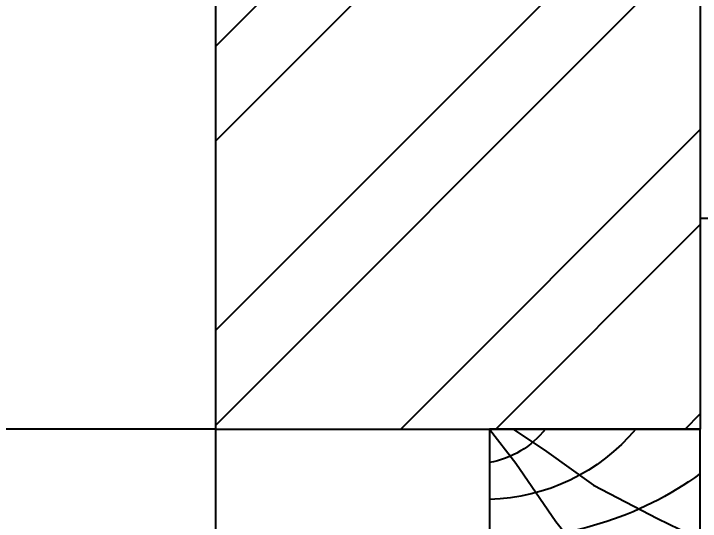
# Model space of a CAD drawing. Header units: metres. Extents: x -16 to 65907, y -5261 to 15511.
# Drawn here: x 20411.81 to 20444.38, y 4692.4 to 4716.46 of the extents above; entities that cross this region are included whole.
import ezdxf

# ---------------------------------------------------------------- set-up
doc = ezdxf.new("R2010")
doc.units = ezdxf.units.M
doc.header["$PDMODE"] = 67
doc.header["$PDSIZE"] = -5
doc.linetypes.add('ACAD_ISO03W100', pattern=[30, 12, -18])
doc.layers.get('0').update_dxf_attribs({"color": 6})
for name, color, linetype in [('BC-CILL', 23, 'Continuous'), ('BC-DIMENSION', 8, 'Continuous'), ('BC-GREYCOLOR', 8, 'Continuous'), ('BC-HATCH', 8, 'Continuous'), ('BC-JOINERY', 93, 'Continuous'), ('BC-TEXT', 7, 'Continuous'), ('BC-WALLS', 1, 'Continuous')]:
    doc.layers.add(name, color=color, linetype=linetype)
doc.styles.add('BC-1IN50-1', font='FreeSans.ttf', dxfattribs={"height": 10})
doc.dimstyles.new('BC-1IN50-1', dxfattribs={"dimtxt": 10, "dimasz": 10, "dimexe": 0.18, "dimexo": 0.0625, "dimgap": 1, "dimtad": 0, "dimdec": 1, "dimzin": 12, "dimdsep": 46, "dimtxsty": 'BC-1IN50-1', "dimblk": 'OPEN90', "dimcen": 0.09, "dimse1": 1, "dimse2": 1, "dimclrd": 8, "dimclre": 256, "dimclrt": 7, "dimadec": 0, "dimazin": 0, "dimtfac": 1, "dimtdec": 0, "dimtofl": 0, "dimtmove": 1, "dimatfit": 3, "dimfxl": 0, "dimtolj": 1, "dimtzin": 0, "dimlwd": -3, "dimarcsym": 0})

# ---------------------------------------------------------------- blocks, each defined once
blk = doc.blocks.new('BC-JN-FRAME-SIDE')
at = {"layer": 'BC-HATCH'}
for points in [[(0, -3.869), (-1.059, -2.29), (-2.663, -0.063), (-4.237, 2.966), (-5, 4.538)], [(-0.01, -5), (-1.624, -3.745), (-4.385, -1.844), (-5.781, -0.746), (-6.25, -0.66)]]:
    blk.add_lwpolyline(points, dxfattribs=at)
for centre, radius, start, end in [((10.749, -4.399), 15.93, 143.8447, 182.1637), ((5.975, -5.204), 9.313, 129.9112, 178.7469), ((2.647, -5.733), 4.298, 128.027, 170.1852)]:
    blk.add_arc(centre, radius, start, end, dxfattribs=at)
at = {"layer": 'BC-JOINERY'}
for p, q in [((-5, 1.25), (-5, 5)), ((-5, 5), (0, 5)), ((0, 5), (0, -5)), ((-6.25, -5), (-6.25, 1.25)), ((-6.25, 1.25), (-5, 1.25)), ((0, -5), (-6.25, -5))]:
    blk.add_line(p, q, dxfattribs=at)
blk = doc.blocks.new('_OPEN90')
at = {"color": 0, "linetype": 'ByBlock'}
for p, q in [((-0.5, 0.5), (0, 0)), ((0, 0), (-1, 0)), ((0, 0), (-0.5, -0.5))]:
    blk.add_line(p, q, dxfattribs=at)
blk = doc.blocks.new('*D1235')
at = {"layer": 'BC-TEXT', "color": 8, "linetype": 'Continuous', "lineweight": -3}
for p, q in [((20327.377, 4501.808), (20357.883, 4501.808)), ((20411.377, 4501.808), (20380.871, 4501.808))]:
    blk.add_line(p, q, dxfattribs=at)
at = {"layer": 'Defpoints', "color": 0}
for p in [(20421.377, 4696.766), (20317.377, 4592.766), (20421.377, 4501.808)]:
    blk.add_point(p, dxfattribs=at)
at = {"layer": 'BC-TEXT', "color": 8, "lineweight": -3, "xscale": 10, "yscale": 10, "zscale": 10, "rotation": 180}
blk.add_blockref('_OPEN90', (20317.377, 4501.808), dxfattribs=at)
at = {"layer": 'BC-TEXT', "color": 8, "lineweight": -3, "xscale": 10, "yscale": 10, "zscale": 10}
blk.add_blockref('_OPEN90', (20421.377, 4501.808), dxfattribs=at)
at = {"layer": 'BC-TEXT', "color": 7, "insert": (20369.377, 4501.808), "char_height": 10, "attachment_point": 5, "style": 'BC-1IN50-1'}
blk.add_mtext('\\A1;104', dxfattribs=at)
blk = doc.blocks.new('*D1236')
at = {"layer": 'BC-TEXT', "color": 8, "linetype": 'Continuous', "lineweight": -3}
for p, q in [((20431.377, 4502.798), (20434.377, 4502.798)), ((20438.023, 4485.645), (20432.877, 4502.798)), ((20440.023, 4485.645), (20438.023, 4485.645))]:
    blk.add_line(p, q, dxfattribs=at)
at = {"layer": 'Defpoints', "color": 0}
for p in [(20421.377, 4696.766), (20444.377, 4696.766), (20444.377, 4502.798)]:
    blk.add_point(p, dxfattribs=at)
at = {"layer": 'BC-TEXT', "color": 8, "lineweight": -3, "xscale": 10, "yscale": 10, "zscale": 10, "rotation": 180}
blk.add_blockref('_OPEN90', (20421.377, 4502.798), dxfattribs=at)
at = {"layer": 'BC-TEXT', "color": 8, "lineweight": -3, "xscale": 10, "yscale": 10, "zscale": 10}
blk.add_blockref('_OPEN90', (20444.377, 4502.798), dxfattribs=at)
at = {"layer": 'BC-TEXT', "color": 7, "insert": (20448.074, 4485.645), "char_height": 10, "attachment_point": 5, "style": 'BC-1IN50-1'}
blk.add_mtext('\\A1;23', dxfattribs=at)
blk = doc.blocks.new('*D1237')
at = {"layer": 'BC-TEXT', "color": 8, "linetype": 'Continuous', "lineweight": -3}
for p, q in [((20529.816, 4686.775), (20529.816, 4644.764)), ((20529.816, 4579.766), (20529.816, 4621.777))]:
    blk.add_line(p, q, dxfattribs=at)
at = {"layer": 'Defpoints', "color": 0}
for p in [(20444.377, 4696.775), (20529.816, 4696.775), (20444.377, 4569.766)]:
    blk.add_point(p, dxfattribs=at)
at = {"layer": 'BC-TEXT', "color": 8, "lineweight": -3, "xscale": 10, "yscale": 10, "zscale": 10}
for p, rotation in [((20529.816, 4696.775), 90), ((20529.816, 4569.766), 270)]:
    blk.add_blockref('_OPEN90', p, dxfattribs=dict(at, rotation=rotation))
at = {"layer": 'BC-TEXT', "color": 7, "insert": (20529.816, 4633.27), "char_height": 10, "attachment_point": 5, "rotation": 90, "style": 'BC-1IN50-1'}
blk.add_mtext('\\A1;127', dxfattribs=at)
blk = doc.blocks.new('*D1238')
at = {"layer": 'BC-TEXT', "color": 8, "linetype": 'Continuous', "lineweight": -3}
for p, q in [((20529.816, 4898.066), (20529.816, 4819.813)), ((20529.816, 4706.775), (20529.816, 4785.028))]:
    blk.add_line(p, q, dxfattribs=at)
at = {"layer": 'Defpoints', "color": 0}
for p in [(20421.377, 4908.066), (20529.816, 4908.066), (20444.377, 4696.775)]:
    blk.add_point(p, dxfattribs=at)
at = {"layer": 'BC-TEXT', "color": 8, "lineweight": -3, "xscale": 10, "yscale": 10, "zscale": 10}
for p, rotation in [((20529.816, 4908.066), 90), ((20529.816, 4696.775), 270)]:
    blk.add_blockref('_OPEN90', p, dxfattribs=dict(at, rotation=rotation))
at = {"layer": 'BC-TEXT', "color": 7, "insert": (20529.816, 4802.42), "char_height": 10, "attachment_point": 5, "rotation": 90, "style": 'BC-1IN50-1'}
blk.add_mtext('\\A1;211.3', dxfattribs=at)

msp = doc.modelspace()

# ---------------------------------------------------------------- hatches: boundary and pattern name
at = {"layer": 'BC-HATCH', "linetype": 'Continuous'}
h = msp.add_hatch(dxfattribs=at)
h.set_pattern_fill('ANSI32', color=256, style=0)
h.paths.add_polyline_path([(20091.377, 4592.766), (20091.377, 5022.566), (20068.377, 5022.566), (20068.377, 4569.766), (20317.377, 4569.766), (20317.377, 4572.826), (20317.377, 4577.113), (20317.377, 4578.635), (20317.377, 4579.766), (20317.377, 4592.766)])
h.paths.add_polyline_path([(20444.377, 4696.775), (20444.377, 4931.066), (20211.377, 4931.066), (20211.377, 4908.066), (20421.377, 4908.066), (20421.377, 4696.766), (20434.377, 4696.766), (20434.377, 4696.775), (20435.508, 4696.775), (20437.03, 4696.775), (20441.317, 4696.775)])

# ---------------------------------------------------------------- linework, layer by layer
at = {"layer": 'BC-CILL'}
msp.add_line((20421.377, 4696.766), (20421.377, 4592.766), dxfattribs=at)
at = {"layer": 'BC-DIMENSION', "linetype": 'Continuous'}
msp.add_line((20421.377, 4696.766), (20091.377, 4696.766), dxfattribs=at)
at = {"layer": 'BC-GREYCOLOR', "linetype": 'ACAD_ISO03W100', "ltscale": 0.5}
msp.add_line((20444.377, 4706.766), (20504.377, 4706.766), dxfattribs=at)
at = {"layer": 'BC-WALLS'}
for p, q in [((20444.377, 4931.066), (20444.377, 4696.766)), ((20421.377, 4908.066), (20421.377, 4696.766)), ((20421.377, 4696.766), (20444.377, 4696.766))]:
    msp.add_line(p, q, dxfattribs=at)

# ---------------------------------------------------------------- block references
at = {"layer": 'BC-JOINERY', "xscale": -1, "rotation": 270}
msp.add_blockref('BC-JN-FRAME-SIDE', (20439.377, 4696.775), dxfattribs=at)

# ---------------------------------------------------------------- dimensions: what is measured, and where the dimension line sits
at = {"layer": 'BC-TEXT', "linetype": 'Continuous'}
dim = msp.add_linear_dim(base=(20529.816, 4908.066), p1=(20444.377, 4696.775), p2=(20421.377, 4908.066), angle=90, dimstyle='BC-1IN50-1', dxfattribs=at)
dim.commit()
dim.dimension.update_dxf_attribs({"geometry": '*D1238', "text_midpoint": (20529.816, 4802.42)})
for base, p1, p2, picture, middle in [((20421.377, 4501.808), (20317.377, 4592.766), (20421.377, 4696.766), '*D1235', (20369.377, 4501.808)), ((20444.377, 4502.798), (20421.377, 4696.766), (20444.377, 4696.766), '*D1236', (20441.023, 4485.645))]:
    dim = msp.add_linear_dim(base=base, p1=p1, p2=p2, dimstyle='BC-1IN50-1', dxfattribs=at)
    dim.commit()
    dim.dimension.update_dxf_attribs({"geometry": picture, "text_midpoint": middle})
dim = msp.add_linear_dim(base=(20529.816, 4696.775), p1=(20444.377, 4569.766), p2=(20444.377, 4696.775), angle=90, dimstyle='BC-1IN50-1', override={"dimlfac": 1}, dxfattribs=at)
dim.commit()
dim.dimension.update_dxf_attribs({"geometry": '*D1237', "text_midpoint": (20529.816, 4633.27)})

doc.saveas('drawing.dxf')
